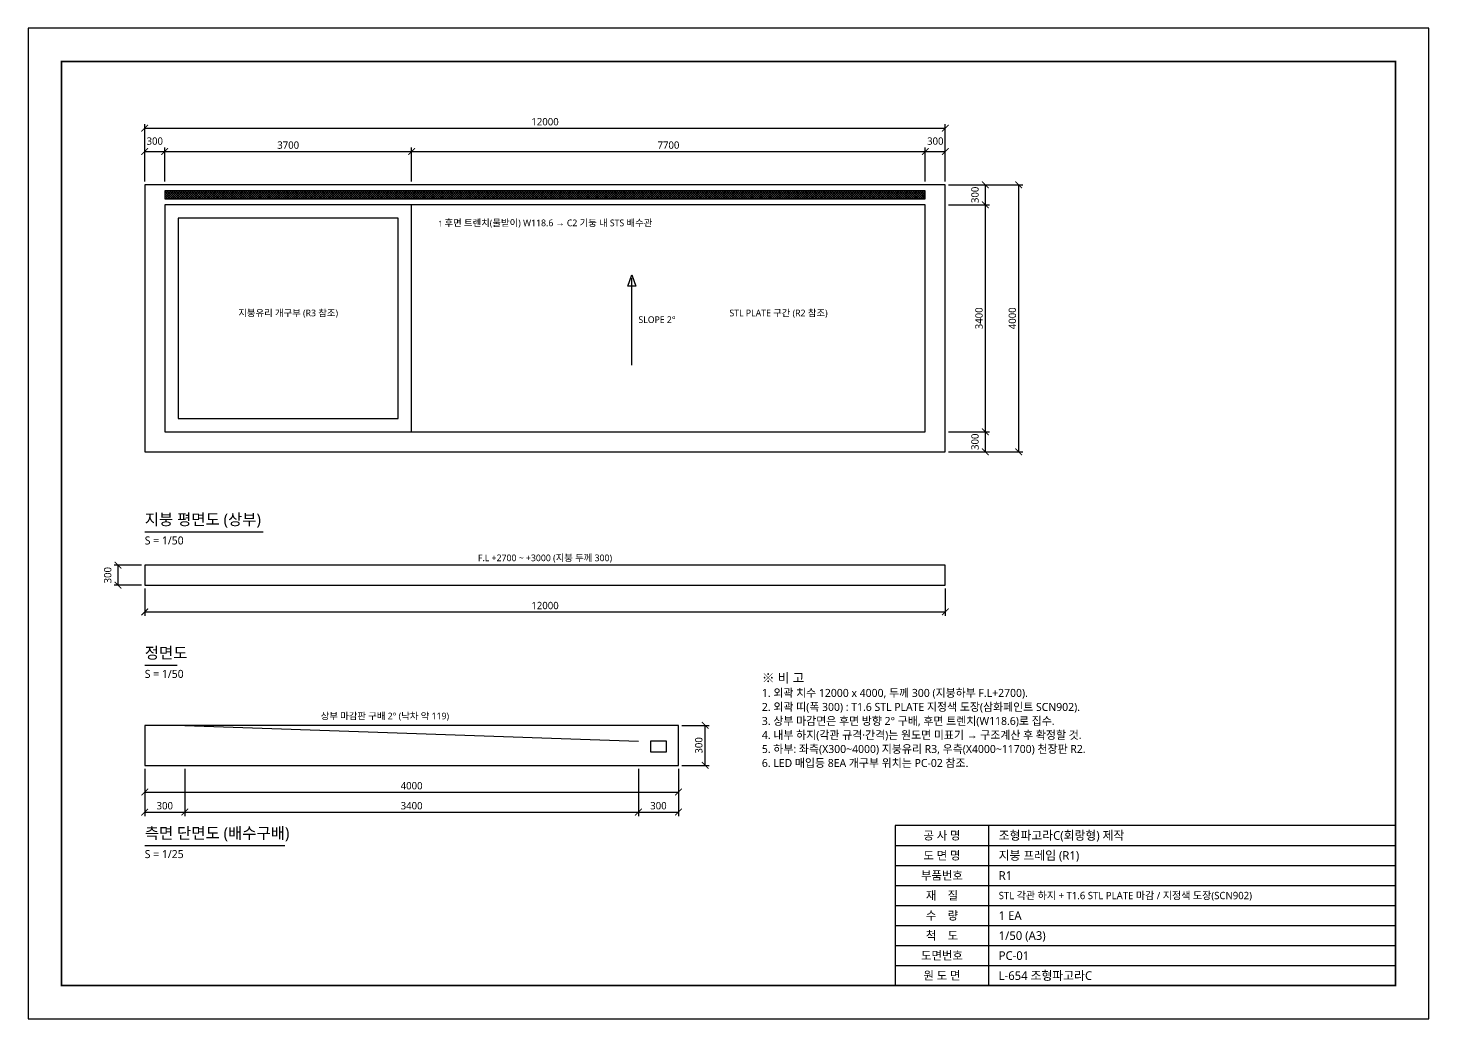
# Model space of a CAD drawing. Header units: millimetres. Extents: x 0 to 600420, y 0 to 14850.
# Drawn here: x 50000 to 71000, y 0 to 14850 of the extents above; entities that cross this region are included whole.
import ezdxf
from ezdxf.enums import TextEntityAlignment as Align

# ---------------------------------------------------------------- set-up
doc = ezdxf.new("R2010")
doc.units = ezdxf.units.MM
for name, color, linetype in [('DIM', 3, 'Continuous'), ('FRAME', 7, 'Continuous'), ('HATCH', 8, 'Continuous'), ('NOTE', 1, 'Continuous'), ('OUTLINE', 7, 'Continuous'), ('TEXT', 7, 'Continuous'), ('THIN', 8, 'Continuous')]:
    doc.layers.add(name, color=color, linetype=linetype)
doc.styles.add('KOR', font='NanumGothic.ttf')
doc.dimstyles.new('PART', dxfattribs={"dimtxt": 2.2, "dimasz": 2, "dimexe": 1.2, "dimexo": 1, "dimgap": 0.8, "dimtad": 1, "dimdec": 1, "dimlfac": 100, "dimdsep": 46, "dimtxsty": 'KOR', "dimblk": 'ARCHTICK', "dimcen": 2.5, "dimclrd": 3, "dimclre": 3, "dimclrt": 3, "dimazin": 3, "dimtfac": 0.5, "dimtmove": 2, "dimatfit": 3})

# ---------------------------------------------------------------- blocks, each defined once
blk = doc.blocks.new('_ARCHTICK')
at = {"color": 0, "linetype": 'BYBLOCK', "const_width": 0.15}
blk.add_lwpolyline([(-0.5, -0.5), (0.5, 0.5)], dxfattribs=at)

msp = doc.modelspace()

# ---------------------------------------------------------------- hatches: boundary and pattern name
at = {"layer": 'HATCH'}
h = msp.add_hatch(dxfattribs=at)
h.set_pattern_fill('ANSI37', scale=7.5)
h.paths.add_polyline_path([(52050, 12290.7), (63450, 12290.7), (63450, 12409.3), (52050, 12409.3)])

# ---------------------------------------------------------------- linework, layer by layer
at = {"layer": 'FRAME'}
for points in [[(50000, 0), (71000, 0), (71000, 14850), (50000, 14850)], [(63000, 500), (70500, 500), (70500, 2900), (63000, 2900)]]:
    msp.add_lwpolyline(points, close=True, dxfattribs=at)
at = {"layer": 'FRAME', "const_width": 25}
msp.add_lwpolyline([(50500, 500), (70500, 500), (70500, 14350), (50500, 14350)], close=True, dxfattribs=at)
at = {"layer": 'NOTE'}
msp.add_line((59050, 9800), (59050, 11100), dxfattribs=at)
msp.add_lwpolyline([(58990, 10980), (59050, 11150), (59110, 10980)], close=True, dxfattribs=at)
at = {"layer": 'OUTLINE'}
for points in [[(51750, 8500), (63750, 8500), (63750, 12500), (51750, 12500)], [(52050, 12290.7), (63450, 12290.7), (63450, 12409.3), (52050, 12409.3)], [(51750, 6500), (63750, 6500), (63750, 6800), (51750, 6800)], [(51750, 3800), (59750, 3800), (59750, 4400), (51750, 4400)]]:
    msp.add_lwpolyline(points, close=True, dxfattribs=at)
at = {"layer": 'TEXT'}
for points in [[(51750, 7300), (53526.5, 7300)], [(51750, 5300), (52234.5, 5300)], [(51750, 2600), (53849.5, 2600)]]:
    msp.add_lwpolyline(points, dxfattribs=at)
at = {"layer": 'THIN'}
msp.add_line((52350, 4400), (59150, 4162.54), dxfattribs=at)
for points in [[(52050, 8800), (63450, 8800), (63450, 12200), (52050, 12200)], [(52050, 8800), (55750, 8800), (55750, 12200), (52050, 12200)], [(52250, 9000), (55550, 9000), (55550, 12000), (52250, 12000)], [(59331.4, 4002.54), (59568.6, 4002.54), (59568.6, 4162.54), (59331.4, 4162.54)]]:
    msp.add_lwpolyline(points, close=True, dxfattribs=at)
for points in [[(64400, 500), (64400, 2900)], [(63000, 2600), (70500, 2600)], [(63000, 2300), (70500, 2300)], [(63000, 2000), (70500, 2000)], [(63000, 1700), (70500, 1700)], [(63000, 1400), (70500, 1400)], [(63000, 1100), (70500, 1100)], [(63000, 800), (70500, 800)]]:
    msp.add_lwpolyline(points, dxfattribs=at)

# ---------------------------------------------------------------- texts
at = {"layer": 'TEXT', "style": 'KOR'}
for s, p in [('↑ 후면 트렌치(물받이) W118.6 → C2 기둥 내 STS 배수관', (57750, 11850)), ('지붕유리 개구부 (R3 참조)', (53900, 10500)), ('STL PLATE 구간 (R2 참조)', (61250, 10500)), ('F.L +2700 ~ +3000 (지붕 두께 300)', (57750, 6830)), ('상부 마감판 구배 2° (낙차 약 119)', (55350, 4460))]:
    msp.add_text(s, height=100, dxfattribs=at).set_placement(p, align=Align.BOTTOM_CENTER)
for s, height, p in [('SLOPE 2°', 100, (59150, 10400)), ('지붕 평면도 (상부)', 170, (51750, 7350)), ('S = 1/50', 120, (51750, 7075)), ('정면도', 170, (51750, 5350)), ('S = 1/50', 120, (51750, 5075)), ('※ 비 고', 140, (61000, 5000)), ('1. 외곽 치수 12000 x 4000, 두께 300 (지붕하부 F.L+2700).', 120, (61000, 4790)), ('2. 외곽 띠(폭 300) : T1.6 STL PLATE 지정색 도장(삼화페인트 SCN902).', 120, (61000, 4580)), ('3. 상부 마감면은 후면 방향 2° 구배, 후면 트렌치(W118.6)로 집수.', 120, (61000, 4370)), ('4. 내부 하지(각관 규격·간격)는 원도면 미표기 → 구조계산 후 확정할 것.', 120, (61000, 4160)), ('5. 하부: 좌측(X300~4000) 지붕유리 R3, 우측(X4000~11700) 천장판 R2.', 120, (61000, 3950)), ('6. LED 매입등 8EA 개구부 위치는 PC-02 참조.', 120, (61000, 3740)), ('측면 단면도 (배수구배)', 170, (51750, 2650)), ('S = 1/25', 120, (51750, 2375))]:
    msp.add_text(s, height=height, dxfattribs=at).set_placement(p, align=Align.BOTTOM_LEFT)
for s, p in [('공 사 명', (63700, 2750)), ('도 면 명', (63700, 2450)), ('부품번호', (63700, 2150)), ('재    질', (63700, 1850)), ('수    량', (63700, 1550)), ('척    도', (63700, 1250)), ('도면번호', (63700, 950)), ('원 도 면', (63700, 650))]:
    msp.add_text(s, height=125, dxfattribs=at).set_placement(p, align=Align.MIDDLE_CENTER)
for s, height, p in [('조형파고라C(회랑형) 제작', 130, (64550, 2750)), ('지붕 프레임 (R1)', 130, (64550, 2450)), ('R1', 130, (64550, 2150)), ('STL 각관 하지 + T1.6 STL PLATE 마감 / 지정색 도장(SCN902)', 110, (64550, 1850)), ('1 EA', 130, (64550, 1550)), ('1/50 (A3)', 130, (64550, 1250)), ('PC-01', 130, (64550, 950)), ('L-654 조형파고라C', 130, (64550, 650))]:
    msp.add_text(s, height=height, dxfattribs=at).set_placement(p, align=Align.MIDDLE_LEFT)

# ---------------------------------------------------------------- dimensions: what is measured, and where the dimension line sits
at = {"layer": 'DIM'}
for base, p1, p2, override in [((51750, 13350), (51750, 12500), (63750, 12500), {"dimscale": 50, "dimlfac": 1}), ((51750, 13000), (51750, 12500), (52050, 12500), {"dimscale": 50, "dimlfac": 1}), ((52050, 13000), (52050, 12500), (55750, 12500), {"dimscale": 50, "dimlfac": 1}), ((55750, 13000), (55750, 12500), (63450, 12500), {"dimscale": 50, "dimlfac": 1}), ((63450, 13000), (63450, 12500), (63750, 12500), {"dimscale": 50, "dimlfac": 1}), ((51750, 6100), (51750, 6500), (63750, 6500), {"dimscale": 50, "dimlfac": 1}), ((51750, 3400), (51750, 3800), (59750, 3800), {"dimscale": 50, "dimlfac": 0.5}), ((51750, 3100), (51750, 3800), (52350, 3800), {"dimscale": 50, "dimlfac": 0.5}), ((52350, 3100), (52350, 3800), (59150, 3800), {"dimscale": 50, "dimlfac": 0.5}), ((59150, 3100), (59150, 3800), (59750, 3800), {"dimscale": 50, "dimlfac": 0.5})]:
    msp.add_linear_dim(base=base, p1=p1, p2=p2, dimstyle='PART', override=override, dxfattribs=at).render()
for base, p1, p2, override in [((64350, 12200), (63750, 12200), (63750, 12500), {"dimscale": 50, "dimlfac": 1}), ((64850, 8500), (63750, 8500), (63750, 12500), {"dimscale": 50, "dimlfac": 1}), ((64350, 8800), (63750, 8800), (63750, 12200), {"dimscale": 50, "dimlfac": 1}), ((64350, 8500), (63750, 8500), (63750, 8800), {"dimscale": 50, "dimlfac": 1}), ((51350, 6500), (51750, 6500), (51750, 6800), {"dimscale": 50, "dimlfac": 1}), ((60150, 3800), (59750, 3800), (59750, 4400), {"dimscale": 50, "dimlfac": 0.5})]:
    msp.add_linear_dim(base=base, p1=p1, p2=p2, angle=90, dimstyle='PART', override=override, dxfattribs=at).render()

doc.saveas('drawing.dxf')
